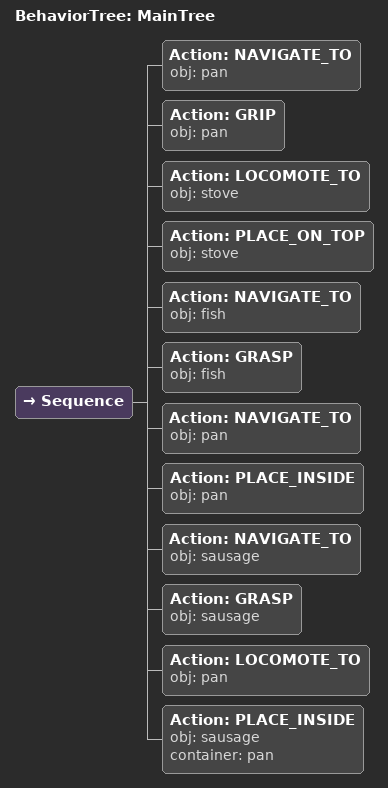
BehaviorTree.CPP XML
<root main_tree_to_execute="MainTree">
  <BehaviorTree ID="MainTree">
    <Sequence>
      <!-- Navigate to pan -->
      <Action ID="NAVIGATE_TO" obj="pan" />
      <!-- Grip pan -->
      <Action ID="GRIP" obj="pan" />
      <!-- Locomote to stove -->
      <Action ID="LOCOMOTE_TO" obj="stove" />
      <!-- Place on stove -->
      <Action ID="PLACE_ON_TOP" obj="stove" />
      <!-- Navigate to fish -->
      <Action ID="NAVIGATE_TO" obj="fish" />
      <!-- Grasp fish -->
      <Action ID="GRASP" obj="fish" />
      <!-- Navigate to pan -->
      <Action ID="NAVIGATE_TO" obj="pan" />
      <!-- Place inside pan -->
      <Action ID="PLACE_INSIDE" obj="pan" />
      <!-- Navigate to sausage -->
      <Action ID="NAVIGATE_TO" obj="sausage" />
      <!-- Grasp sausage -->
      <Action ID="GRASP" obj="sausage" />
      <!-- Locomote to pan -->
      <Action ID="LOCOMOTE_TO" obj="pan" />
      <!-- Place sausage inside pan -->
      <Action ID="PLACE_INSIDE" obj="sausage" container="pan" />
    </Sequence>
  </BehaviorTree>
</root>
